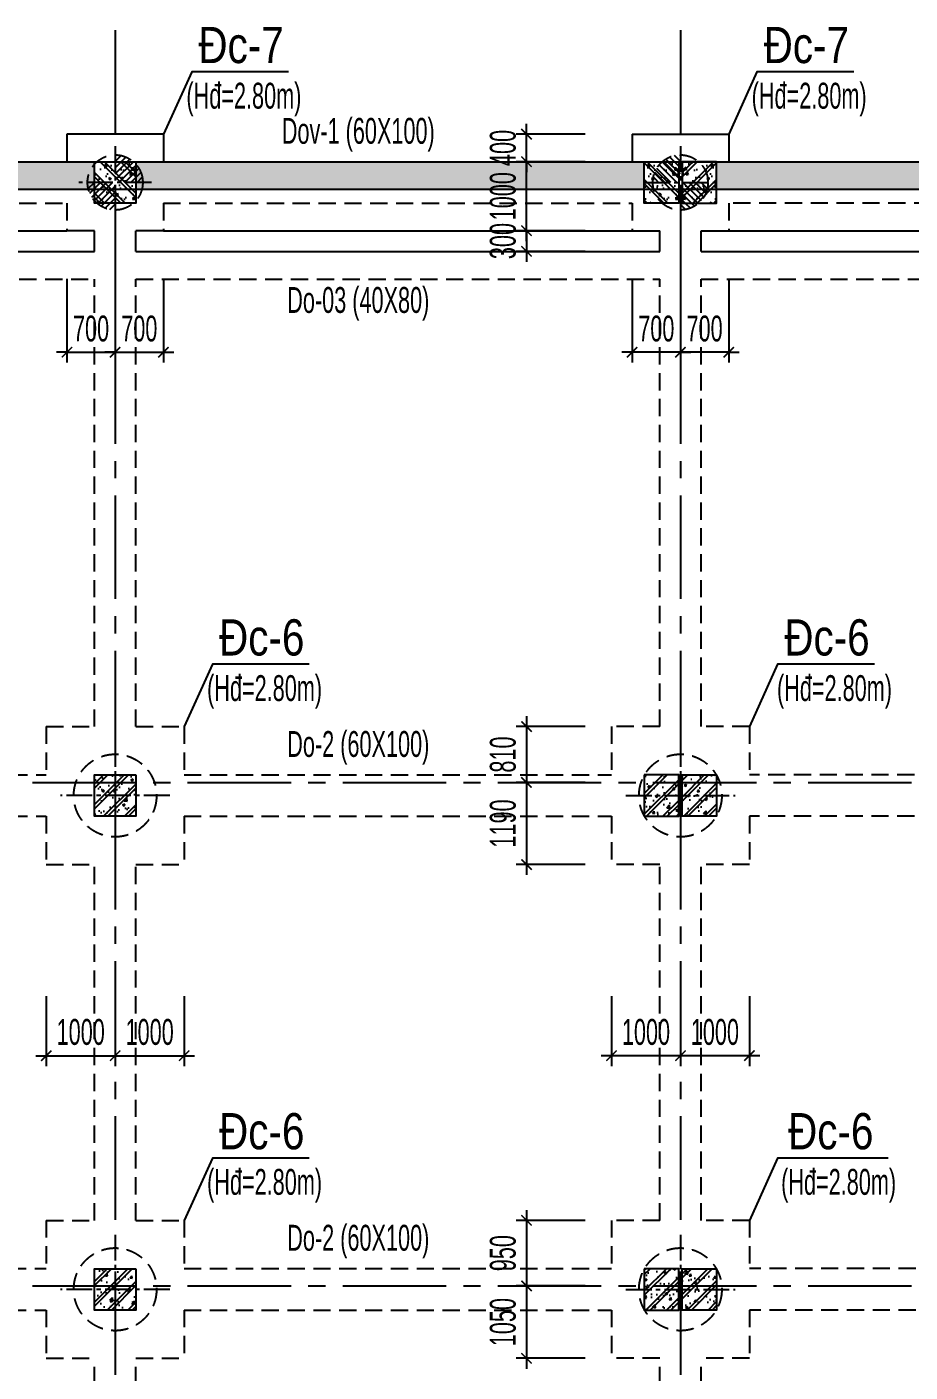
# Model space of a CAD drawing. Extents: x 1719887 to 1865417, y -150890 to 59748.
# Drawn here: x 1780299 to 1793112, y -81398 to -61893 of the extents above; entities that cross this region are included whole.
import ezdxf
from ezdxf.enums import TextEntityAlignment as Align

# ---------------------------------------------------------------- set-up
doc = ezdxf.new("R2010")
doc.units = 0
doc.header["$LTSCALE"] = 1000
doc.header["$MEASUREMENT"] = 0
doc.header["$PDMODE"] = 3
doc.linetypes.add('CENTER2', pattern=[1.125, 0.75, -0.125, 0.125, -0.125])
doc.linetypes.add('HIDDEN', pattern=[0.375, 0.25, -0.125])
doc.layers.get('0').update_dxf_attribs({"linetype": 'CONTINUOUS'})
doc.layers.get('Defpoints').update_dxf_attribs({"linetype": 'CONTINUOUS'})
for name, color, linetype in [('CDC.01.AXIS', 160, 'CENTER2'), ('CDC.02.DIM', 1, 'CONTINUOUS'), ('CDC.03.BORDER', 3, 'CONTINUOUS'), ('CDC.04.HIDDEN', 8, 'HIDDEN'), ('CDC.05.STEEL', 4, 'CONTINUOUS'), ('CDC.06.TEXT', 2, 'CONTINUOUS'), ('CDC.10.HATCH', 9, 'CONTINUOUS'), ('CDC.11.NOTE', 8, 'CONTINUOUS')]:
    doc.layers.add(name, color=color, linetype=linetype)
doc.styles.add('ARIAL', font='arial.ttf', dxfattribs={"width": 0.6})
doc.dimstyles.new('D150', dxfattribs={"dimscale": 150, "dimtxt": 2.5, "dimasz": 1, "dimexe": 1, "dimexo": 0, "dimgap": 1, "dimtad": 1, "dimdec": 0, "dimdsep": 46, "dimtxsty": 'ARIAL', "dimblk": 'ARCHTICK', "dimcen": 1, "dimdle": 1, "dimclrd": 1, "dimclre": 1, "dimclrt": 2, "dimadec": 0, "dimazin": 0, "dimtfac": 0.00072, "dimtdec": 0, "dimtix": 1, "dimtmove": 2, "dimatfit": 3, "dimldrblk": 'ARCHTICK', "dimfxl": 1, "dimtolj": 1, "dimlwd": -1, "dimlwe": -1, "dimarcsym": 0})
pattern_1 = [(50, (-5e-10, 0), (358.63009, -31.376067), [37.5, -412.5]), (355, (-5e-10, 0), (-69.37567, 376.09607), [30, -330]), (100.4514, (29.9, -2.6), (289.25469, 344.71977), [31.870095, -350.571056]), (46.1842, (-5e-10, 100), (533.62052, -82.75951), [56.25, -618.75]), (96.6356, (44.47, 93.1), (467.33135, 487.05894), [47.80514, -525.8565]), (351.1842, (-5e-10, 100), (467.33097, 487.0593), [45, -495]), (21, (50, 75), (298.453526, -201.309445), [37.5, -412.5]), (326, (50, 75), (121.657666, 362.57502), [30, -330]), (71.4514, (74.87, 58.22), (420.111314, 161.26525), [31.870095, -350.571056]), (37.5, (-5e-10, 0), (6.079928, 166.446927), [0, -326, 0, -335, 0, -331.25]), (7.5, (-5e-10, 0), (131.534769, 197.205856), [0, -191, 0, -318.5, 0, -126.25]), (327.5, (-111.5, 0), (266.911218, -11.277436), [0, -125, 0, -390, 0, -517.5]), (317.5, (-161.5, 0), (291.593085, 50.05249), [0, -162.5, 0, -259, 0, -367.5]), (45, (-5e-10, 0), (-150.26019, 150.26019), []), (45, (-5e-10, 61.25), (-150.26019, 150.26019), [])]
pattern_2 = [(50, (9e-10, 0), (358.63009, -31.376067), [37.5, -412.5]), (355, (9e-10, 0), (-69.37567, 376.09607), [30, -330]), (100.4514, (29.9, -2.6), (289.25469, 344.71977), [31.870095, -350.571056]), (46.1842, (9e-10, 100), (533.62052, -82.75951), [56.25, -618.75]), (96.6356, (44.47, 93.1), (467.33135, 487.05894), [47.80514, -525.8565]), (351.1842, (9e-10, 100), (467.33097, 487.0593), [45, -495]), (21, (50, 75), (298.453526, -201.309445), [37.5, -412.5]), (326, (50, 75), (121.657666, 362.57502), [30, -330]), (71.4514, (74.87, 58.22), (420.111314, 161.26525), [31.870095, -350.571056]), (37.5, (9e-10, 0), (6.079928, 166.446927), [0, -326, 0, -335, 0, -331.25]), (7.5, (9e-10, 0), (131.534769, 197.205856), [0, -191, 0, -318.5, 0, -126.25]), (327.5, (-111.5, 0), (266.911218, -11.277436), [0, -125, 0, -390, 0, -517.5]), (317.5, (-161.5, 0), (291.593085, 50.05249), [0, -162.5, 0, -259, 0, -367.5]), (45, (9e-10, 0), (-150.26019, 150.26019), []), (45, (9e-10, 61.25), (-150.26019, 150.26019), [])]
pattern_3 = [(50, (0, 0), (573.80815, -50.20171), [60, -660]), (355, (0, 0), (-111.00107, 601.7537), [48, -528]), (100.4514, (47.8, -4.2), (462.8075, 551.55163), [50.99215, -560.91369]), (46.1842, (0, 160), (853.79284, -132.4152), [90, -990]), (96.6356, (71.15, 149), (747.73016, 779.2943), [76.48823, -841.3704]), (351.1842, (0, 160), (747.72956, 779.2949), [72, -792]), (21, (80, 120), (477.52564, -322.09511), [60, -660]), (326, (80, 120), (194.65227, 580.12004), [48, -528]), (71.4514, (119.8, 93.16), (672.1781, 258.0244), [50.99215, -560.91369]), (37.5, (0, 0), (9.727884, 266.315083), [0, -521.6, 0, -536, 0, -530]), (7.5, (0, 0), (210.45563, 315.52937), [0, -305.6, 0, -509.6, 0, -202]), (327.5, (-178.4, 0), (427.05795, -18.043897), [0, -200, 0, -624, 0, -828]), (317.5, (-258.4, 0), (466.548935, 80.083986), [0, -260, 0, -414.4, 0, -588]), (45, (0, 0), (-240.416306, 240.416306), []), (45, (0, 98), (-240.416306, 240.416306), [])]

# ---------------------------------------------------------------- blocks, each defined once
blk = doc.blocks.new('MONG')
at = {"layer": 'CDC.10.HATCH'}
h = blk.add_hatch(dxfattribs=at)
h.set_pattern_fill('CHAU-01', color=256, scale=80, style=0, pattern_type=2)
h.set_pattern_definition(pattern_3)
h.paths.add_polyline_path([(1740570, -63848), (1738264, -63848), (1734549, -67821), (1735097, -67821), (1738438, -64248), (1740570, -64248)])
h.paths.add_polyline_path([(1748680, -63848), (1741170, -63848), (1741170, -64248), (1748680, -64248)])
h.paths.add_polyline_path([(1756880, -63848), (1749280, -63848), (1749280, -64248), (1756880, -64248)])
h.paths.add_polyline_path([(1765080, -63848), (1757480, -63848), (1757480, -64248), (1765080, -64248)])
h.paths.add_polyline_path([(1773190, -63848), (1765680, -63848), (1765680, -64248), (1773190, -64248)])
h.paths.add_polyline_path([(1781280, -63848), (1773790, -63848), (1773790, -64248), (1781280, -64248)])
h.paths.add_polyline_path([(1789255, -63848), (1781880, -63848), (1781880, -64248), (1789255, -64248)])
h = blk.add_hatch(dxfattribs=at)
h.set_pattern_fill('CHAU-01', color=256, scale=50, angle=270, style=0, pattern_type=2)
h.set_pattern_definition([(320, (32523.4, -371169.63), (-31.376067, -358.63009), [37.5, -412.5]), (265, (32523.4, -371169.63), (376.09607, 69.37567), [30, -330]), (10.4514, (32520.8, -371199.52), (344.71977, -289.25469), [31.870095, -350.571056]), (316.1842, (32623.4, -371169.63), (-82.75951, -533.62052), [56.25, -618.75]), (6.6356, (32616.5, -371214.1), (487.05894, -467.33135), [47.80514, -525.8565]), (261.1842, (32623.4, -371169.63), (487.0593, -467.33097), [45, -495]), (291, (32598.4, -371219.63), (-201.309445, -298.453526), [37.5, -412.5]), (236, (32598.4, -371219.63), (362.57502, -121.657666), [30, -330]), (341.4514, (32581.63, -371244.5), (161.26525, -420.111314), [31.870095, -350.571056]), (307.5, (32523.41, -371169.63), (166.446927, -6.079928), [0, -326, 0, -335, 0, -331.25]), (277.5, (32523.41, -371169.63), (197.205856, -131.534769), [0, -191, 0, -318.5, 0, -126.25]), (237.5, (32523.41, -371058.13), (-11.277436, -266.911218), [0, -125, 0, -390, 0, -517.5]), (227.5, (32523.4, -371008.13), (50.05249, -291.593085), [0, -162.5, 0, -259, 0, -367.5]), (315, (32523.4, -371169.63), (150.26019, 150.26019), []), (315, (32584.66, -371169.63), (150.26019, 150.26019), [])])
h.paths.add_polyline_path([(1781880, -64448), (1781280, -64448), (1781280, -63848), (1781880, -63848)])
h = blk.add_hatch(dxfattribs=at)
h.set_pattern_fill('CHAU-01', color=256, scale=50, angle=270, style=0, pattern_type=2)
h.set_pattern_definition([(320, (40398.4, -371169.63), (-31.376067, -358.63009), [37.5, -412.5]), (265, (40398.4, -371169.63), (376.09607, 69.37567), [30, -330]), (10.4514, (40395.8, -371199.52), (344.71977, -289.25469), [31.870095, -350.571056]), (316.1842, (40498.4, -371169.63), (-82.75951, -533.62052), [56.25, -618.75]), (6.6356, (40491.5, -371214.1), (487.05894, -467.33135), [47.80514, -525.8565]), (261.1842, (40498.4, -371169.63), (487.0593, -467.33097), [45, -495]), (291, (40473.4, -371219.63), (-201.309445, -298.453526), [37.5, -412.5]), (236, (40473.4, -371219.63), (362.57502, -121.657666), [30, -330]), (341.4514, (40456.63, -371244.5), (161.26525, -420.111314), [31.870095, -350.571056]), (307.5, (40398.41, -371169.63), (166.446927, -6.079928), [0, -326, 0, -335, 0, -331.25]), (277.5, (40398.41, -371169.63), (197.205856, -131.534769), [0, -191, 0, -318.5, 0, -126.25]), (237.5, (40398.41, -371058.13), (-11.277436, -266.911218), [0, -125, 0, -390, 0, -517.5]), (227.5, (40398.4, -371008.13), (50.05249, -291.593085), [0, -162.5, 0, -259, 0, -367.5]), (315, (40398.4, -371169.63), (150.26019, 150.26019), []), (315, (40459.66, -371169.63), (150.26019, 150.26019), [])])
h.paths.add_polyline_path([(1789255, -63848), (1789255, -64448), (1789755, -64448), (1789755, -63848)])
h = blk.add_hatch(dxfattribs=at)
h.set_pattern_fill('CHAU-01', color=256, scale=50, angle=270, style=0, pattern_type=2)
h.set_pattern_definition([(220, (3539161.06, -371169.63), (31.376067, -358.63009), [37.5, -412.5]), (275, (3539161.06, -371169.63), (-376.09607, 69.37567), [30, -330]), (169.5486, (3539163.67, -371199.52), (-344.71977, -289.25469), [31.870095, -350.571056]), (223.8158, (3539061.06, -371169.63), (82.75951, -533.62052), [56.25, -618.75]), (173.3644, (3539067.96, -371214.1), (-487.05894, -467.33135), [47.80514, -525.8565]), (278.8158, (3539061.06, -371169.63), (-487.0593, -467.33097), [45, -495]), (249, (3539086.06, -371219.63), (201.309445, -298.453526), [37.5, -412.5]), (304, (3539086.06, -371219.63), (-362.57502, -121.657666), [30, -330]), (198.5486, (3539102.83, -371244.5), (-161.26525, -420.111314), [31.870095, -350.571056]), (232.5, (3539161.06, -371169.63), (-166.446927, -6.079928), [0, -326, 0, -335, 0, -331.25]), (262.5, (3539161.06, -371169.63), (-197.205856, -131.534769), [0, -191, 0, -318.5, 0, -126.25]), (302.5, (3539161.06, -371058.13), (11.277436, -266.911218), [0, -125, 0, -390, 0, -517.5]), (312.5, (3539161.06, -371008.13), (-50.05249, -291.593085), [0, -162.5, 0, -259, 0, -367.5]), (225, (3539161.06, -371169.63), (-150.26019, 150.26019), []), (225, (3539099.8, -371169.63), (-150.26019, 150.26019), [])])
h.paths.add_polyline_path([(1790305, -63848), (1790305, -64448), (1789805, -64448), (1789805, -63848)])
h = blk.add_hatch(dxfattribs=at)
h.set_pattern_fill('CHAU-01', color=256, scale=80, style=0, pattern_type=2)
h.set_pattern_definition(pattern_3)
h.paths.add_polyline_path([(1797570, -63848), (1790305, -63848), (1790305, -64248), (1797570, -64248)])
h.paths.add_polyline_path([(1805680, -63848), (1798170, -63848), (1798170, -64248), (1805680, -64248)])
h.paths.add_polyline_path([(1813880, -63848), (1806280, -63848), (1806280, -64248), (1813880, -64248)])
h.paths.add_polyline_path([(1822080, -63848), (1814480, -63848), (1814480, -64248), (1822080, -64248)])
h.paths.add_polyline_path([(1830190, -63848), (1822680, -63848), (1822680, -64248), (1830190, -64248)])
h.paths.add_polyline_path([(1834040, -63848), (1830790, -63848), (1830790, -64248), (1834040, -64248)])
h.paths.add_polyline_path([(1834640, -63848), (1834640, -63848), (1834640, -64433), (1837932, -67954), (1838480, -67954)])
h = blk.add_hatch(dxfattribs=at)
h.set_pattern_fill('CHAU-01', color=256, scale=50, style=0, pattern_type=2)
h.set_pattern_definition(pattern_1)
h.paths.add_polyline_path([(1781880, -73338), (1781280, -73338), (1781280, -72738), (1781880, -72738)])
h = blk.add_hatch(dxfattribs=at)
h.set_pattern_fill('CHAU-01', color=256, scale=50, style=0, pattern_type=2)
h.set_pattern_definition(pattern_2)
h.paths.add_polyline_path([(1789255, -72738), (1789255, -73338), (1789755, -73338), (1789755, -72738)])
h = blk.add_hatch(dxfattribs=at)
h.set_pattern_fill('CHAU-01', color=256, scale=50, style=0, pattern_type=2)
h.set_pattern_definition(pattern_2)
h.paths.add_polyline_path([(1790305, -72738), (1790305, -73338), (1789805, -73338), (1789805, -72738)])
h = blk.add_hatch(dxfattribs=at)
h.set_pattern_fill('CHAU-01', color=256, scale=50, style=0, pattern_type=2)
h.set_pattern_definition(pattern_1)
h.paths.add_polyline_path([(1781880, -80498), (1781280, -80498), (1781280, -79898), (1781880, -79898)])
h = blk.add_hatch(dxfattribs=at)
h.set_pattern_fill('CHAU-01', color=256, scale=50, style=0, pattern_type=2)
h.set_pattern_definition(pattern_2)
h.paths.add_polyline_path([(1789255, -79898), (1789255, -80498), (1789755, -80498), (1789755, -79898)])
h = blk.add_hatch(dxfattribs=at)
h.set_pattern_fill('CHAU-01', color=256, scale=50, style=0, pattern_type=2)
h.set_pattern_definition(pattern_2)
h.paths.add_polyline_path([(1790305, -79898), (1790305, -80498), (1789805, -80498), (1789805, -79898)])
at = {"layer": 'CDC.01.AXIS', "ltscale": 2}
for p, q in [((1781580, -61938), (1781580, -120474)), ((1789780, -61938), (1789780, -120474)), ((1733131, -63847), (1840145, -63847)), ((1733131, -72848), (1840145, -72848)), ((1733131, -80148), (1840145, -80148))]:
    blk.add_line(p, q, dxfattribs=at)
at = {"layer": 'CDC.05.STEEL'}
for p, q in [((1738264, -63848), (1834640, -63848)), ((1738438, -64248), (1834467, -64248))]:
    blk.add_line(p, q, dxfattribs=at)
at = {"layer": 'CDC.05.STEEL', "ltscale": 2000}
for points in [[(1781880, -63848), (1781880, -64448), (1781280, -64448), (1781280, -63848)], [(1789755, -63848), (1789755, -64448), (1789255, -64448), (1789255, -63848)], [(1789805, -63848), (1789805, -64448), (1790305, -64448), (1790305, -63848)], [(1781880, -72738), (1781880, -73338), (1781280, -73338), (1781280, -72738)], [(1789255, -72738), (1789255, -73338), (1789755, -73338), (1789755, -72738)], [(1790305, -72738), (1790305, -73338), (1789805, -73338), (1789805, -72738)], [(1781880, -79898), (1781880, -80498), (1781280, -80498), (1781280, -79898)], [(1789255, -79898), (1789255, -80498), (1789755, -80498), (1789755, -79898)], [(1790305, -79898), (1790305, -80498), (1789805, -80498), (1789805, -79898)]]:
    blk.add_lwpolyline(points, close=True, dxfattribs=at)
blk = doc.blocks.new('_ARCHTICK')
at = {"color": 0, "linetype": 'ByBlock', "const_width": 0.15}
blk.add_lwpolyline([(-0.5, -0.5), (0.5, 0.5)], dxfattribs=at)
blk = doc.blocks.new('*D150')
at = {"layer": 'CDC.02.DIM', "color": 1, "transparency": 16777216}
for p, q in [((1787547, -71888), (1787547, -72998)), ((1788399, -72038), (1787397, -72038)), ((1788399, -72848), (1787397, -72848))]:
    blk.add_line(p, q, dxfattribs=at)
at = {"layer": 'Defpoints', "color": 0, "transparency": 16777216}
for p in [(1788399, -72038), (1787547, -72848), (1788399, -72848)]:
    blk.add_point(p, dxfattribs=at)
at = {"layer": 'CDC.02.DIM', "color": 1, "transparency": 16777216, "xscale": 150, "yscale": 150, "zscale": 150}
for p, rotation in [((1787547, -72038), 90), ((1787547, -72848), 270)]:
    blk.add_blockref('_ARCHTICK', p, dxfattribs=dict(at, rotation=rotation))
at = {"layer": 'CDC.02.DIM', "color": 2, "transparency": 16777216, "insert": (1787205, -72443), "char_height": 375, "attachment_point": 5, "rotation": 90, "style": 'ARIAL'}
blk.add_mtext('\\A1;810', dxfattribs=at)
blk = doc.blocks.new('*D151')
at = {"layer": 'CDC.02.DIM', "color": 1, "transparency": 16777216}
for p, q in [((1787547, -72698), (1787547, -74188)), ((1788399, -72848), (1787397, -72848)), ((1788399, -74038), (1787397, -74038))]:
    blk.add_line(p, q, dxfattribs=at)
at = {"layer": 'Defpoints', "color": 0, "transparency": 16777216}
for p in [(1788399, -72848), (1787547, -74038), (1788399, -74038)]:
    blk.add_point(p, dxfattribs=at)
at = {"layer": 'CDC.02.DIM', "color": 1, "transparency": 16777216, "xscale": 150, "yscale": 150, "zscale": 150}
for p, rotation in [((1787547, -72848), 90), ((1787547, -74038), 270)]:
    blk.add_blockref('_ARCHTICK', p, dxfattribs=dict(at, rotation=rotation))
at = {"layer": 'CDC.02.DIM', "color": 2, "transparency": 16777216, "insert": (1787205, -73443), "char_height": 375, "attachment_point": 5, "rotation": 90, "style": 'ARIAL'}
blk.add_mtext('\\A1;1190', dxfattribs=at)
blk = doc.blocks.new('*D152')
at = {"layer": 'CDC.02.DIM', "color": 1, "transparency": 16777216}
for p, q in [((1787547, -79048), (1787547, -80298)), ((1788399, -79198), (1787397, -79198)), ((1788399, -80148), (1787397, -80148))]:
    blk.add_line(p, q, dxfattribs=at)
at = {"layer": 'Defpoints', "color": 0, "transparency": 16777216}
for p in [(1788399, -79198), (1787547, -80148), (1788399, -80148)]:
    blk.add_point(p, dxfattribs=at)
at = {"layer": 'CDC.02.DIM', "color": 1, "transparency": 16777216, "xscale": 150, "yscale": 150, "zscale": 150}
for p, rotation in [((1787547, -79198), 90), ((1787547, -80148), 270)]:
    blk.add_blockref('_ARCHTICK', p, dxfattribs=dict(at, rotation=rotation))
at = {"layer": 'CDC.02.DIM', "color": 2, "transparency": 16777216, "insert": (1787205, -79673), "char_height": 375, "attachment_point": 5, "rotation": 90, "style": 'ARIAL'}
blk.add_mtext('\\A1;950', dxfattribs=at)
blk = doc.blocks.new('*D153')
at = {"layer": 'CDC.02.DIM', "color": 1, "transparency": 16777216}
for p, q in [((1788399, -80148), (1787397, -80148)), ((1787547, -79998), (1787547, -81348)), ((1788399, -81198), (1787397, -81198))]:
    blk.add_line(p, q, dxfattribs=at)
at = {"layer": 'Defpoints', "color": 0, "transparency": 16777216}
for p in [(1788399, -80148), (1787547, -81198), (1788399, -81198)]:
    blk.add_point(p, dxfattribs=at)
at = {"layer": 'CDC.02.DIM', "color": 1, "transparency": 16777216, "xscale": 150, "yscale": 150, "zscale": 150}
for p, rotation in [((1787547, -80148), 90), ((1787547, -81198), 270)]:
    blk.add_blockref('_ARCHTICK', p, dxfattribs=dict(at, rotation=rotation))
at = {"layer": 'CDC.02.DIM', "color": 2, "transparency": 16777216, "insert": (1787205, -80673), "char_height": 375, "attachment_point": 5, "rotation": 90, "style": 'ARIAL'}
blk.add_mtext('\\A1;1050', dxfattribs=at)
blk = doc.blocks.new('*D164')
at = {"layer": 'CDC.02.DIM', "color": 1, "transparency": 16777216}
for p, q in [((1787547, -64998), (1787547, -63698)), ((1788399, -63848), (1787397, -63848)), ((1788399, -64848), (1787397, -64848))]:
    blk.add_line(p, q, dxfattribs=at)
at = {"layer": 'Defpoints', "color": 0, "transparency": 16777216}
for p in [(1787547, -63848), (1788399, -63848), (1788399, -64848)]:
    blk.add_point(p, dxfattribs=at)
at = {"layer": 'CDC.02.DIM', "color": 1, "transparency": 16777216, "xscale": 150, "yscale": 150, "zscale": 150}
for p, rotation in [((1787547, -63848), 90), ((1787547, -64848), 270)]:
    blk.add_blockref('_ARCHTICK', p, dxfattribs=dict(at, rotation=rotation))
at = {"layer": 'CDC.02.DIM', "color": 2, "transparency": 16777216, "insert": (1787205, -64348), "char_height": 375, "attachment_point": 5, "rotation": 90, "style": 'ARIAL'}
blk.add_mtext('\\A1;1000', dxfattribs=at)
blk = doc.blocks.new('*D165')
at = {"layer": 'CDC.02.DIM', "color": 1, "transparency": 16777216}
for p, q in [((1787547, -63448), (1787547, -63298)), ((1788399, -63448), (1787397, -63448)), ((1787547, -63848), (1787547, -63448)), ((1788399, -63848), (1787397, -63848)), ((1787547, -63848), (1787547, -63998))]:
    blk.add_line(p, q, dxfattribs=at)
at = {"layer": 'Defpoints', "color": 0, "transparency": 16777216}
for p in [(1787547, -63448), (1788399, -63448), (1788399, -63848)]:
    blk.add_point(p, dxfattribs=at)
at = {"layer": 'CDC.02.DIM', "color": 1, "transparency": 16777216, "xscale": 150, "yscale": 150, "zscale": 150}
for p, rotation in [((1787547, -63448), 270), ((1787547, -63848), 90)]:
    blk.add_blockref('_ARCHTICK', p, dxfattribs=dict(at, rotation=rotation))
at = {"layer": 'CDC.02.DIM', "color": 2, "transparency": 16777216, "insert": (1787205, -63648), "char_height": 375, "attachment_point": 5, "rotation": 90, "style": 'ARIAL'}
blk.add_mtext('\\A1;400', dxfattribs=at)
blk = doc.blocks.new('*D184')
at = {"layer": 'CDC.02.DIM', "color": 1, "transparency": 16777216}
for p, q in [((1780580, -75947), (1780580, -76960)), ((1781580, -75947), (1781580, -76960)), ((1780430, -76810), (1781730, -76810))]:
    blk.add_line(p, q, dxfattribs=at)
at = {"layer": 'Defpoints', "color": 0, "transparency": 16777216}
for p in [(1780580, -75947), (1781580, -75947), (1781580, -76810)]:
    blk.add_point(p, dxfattribs=at)
at = {"layer": 'CDC.02.DIM', "color": 1, "transparency": 16777216, "xscale": 150, "yscale": 150, "zscale": 150, "rotation": 180}
blk.add_blockref('_ARCHTICK', (1780580, -76810), dxfattribs=at)
at = {"layer": 'CDC.02.DIM', "color": 1, "transparency": 16777216, "xscale": 150, "yscale": 150, "zscale": 150}
blk.add_blockref('_ARCHTICK', (1781580, -76810), dxfattribs=at)
at = {"layer": 'CDC.02.DIM', "color": 2, "transparency": 16777216, "insert": (1781080, -76468), "char_height": 375, "attachment_point": 5, "style": 'ARIAL'}
blk.add_mtext('\\A1;1000', dxfattribs=at)
blk = doc.blocks.new('*D185')
at = {"layer": 'CDC.02.DIM', "color": 1, "transparency": 16777216}
for p, q in [((1781580, -75947), (1781580, -76960)), ((1782580, -75947), (1782580, -76960)), ((1781430, -76810), (1782730, -76810))]:
    blk.add_line(p, q, dxfattribs=at)
at = {"layer": 'Defpoints', "color": 0, "transparency": 16777216}
for p in [(1781580, -75947), (1782580, -75947), (1782580, -76810)]:
    blk.add_point(p, dxfattribs=at)
at = {"layer": 'CDC.02.DIM', "color": 1, "transparency": 16777216, "xscale": 150, "yscale": 150, "zscale": 150, "rotation": 180}
blk.add_blockref('_ARCHTICK', (1781580, -76810), dxfattribs=at)
at = {"layer": 'CDC.02.DIM', "color": 1, "transparency": 16777216, "xscale": 150, "yscale": 150, "zscale": 150}
blk.add_blockref('_ARCHTICK', (1782580, -76810), dxfattribs=at)
at = {"layer": 'CDC.02.DIM', "color": 2, "transparency": 16777216, "insert": (1782080, -76468), "char_height": 375, "attachment_point": 5, "style": 'ARIAL'}
blk.add_mtext('\\A1;1000', dxfattribs=at)
blk = doc.blocks.new('*D249')
at = {"layer": 'CDC.02.DIM', "color": 1, "transparency": 16777216}
for p, q in [((1789780, -75947), (1789780, -76960)), ((1790780, -75947), (1790780, -76960)), ((1790930, -76810), (1789630, -76810))]:
    blk.add_line(p, q, dxfattribs=at)
at = {"layer": 'Defpoints', "color": 0, "transparency": 16777216}
for p in [(1789780, -75947), (1790780, -75947), (1789780, -76810)]:
    blk.add_point(p, dxfattribs=at)
at = {"layer": 'CDC.02.DIM', "color": 1, "transparency": 16777216, "xscale": 150, "yscale": 150, "zscale": 150, "rotation": 180}
blk.add_blockref('_ARCHTICK', (1789780, -76810), dxfattribs=at)
at = {"layer": 'CDC.02.DIM', "color": 1, "transparency": 16777216, "xscale": 150, "yscale": 150, "zscale": 150}
blk.add_blockref('_ARCHTICK', (1790780, -76810), dxfattribs=at)
at = {"layer": 'CDC.02.DIM', "color": 2, "transparency": 16777216, "insert": (1790280, -76468), "char_height": 375, "attachment_point": 5, "style": 'ARIAL'}
blk.add_mtext('\\A1;1000', dxfattribs=at)
blk = doc.blocks.new('*D250')
at = {"layer": 'CDC.02.DIM', "color": 1, "transparency": 16777216}
for p, q in [((1788780, -75947), (1788780, -76960)), ((1789780, -75947), (1789780, -76960)), ((1789930, -76810), (1788630, -76810))]:
    blk.add_line(p, q, dxfattribs=at)
at = {"layer": 'Defpoints', "color": 0, "transparency": 16777216}
for p in [(1788780, -75947), (1789780, -75947), (1788780, -76810)]:
    blk.add_point(p, dxfattribs=at)
at = {"layer": 'CDC.02.DIM', "color": 1, "transparency": 16777216, "xscale": 150, "yscale": 150, "zscale": 150, "rotation": 180}
blk.add_blockref('_ARCHTICK', (1788780, -76810), dxfattribs=at)
at = {"layer": 'CDC.02.DIM', "color": 1, "transparency": 16777216, "xscale": 150, "yscale": 150, "zscale": 150}
blk.add_blockref('_ARCHTICK', (1789780, -76810), dxfattribs=at)
at = {"layer": 'CDC.02.DIM', "color": 2, "transparency": 16777216, "insert": (1789280, -76468), "char_height": 375, "attachment_point": 5, "style": 'ARIAL'}
blk.add_mtext('\\A1;1000', dxfattribs=at)
blk = doc.blocks.new('*D273')
at = {"layer": 'CDC.02.DIM', "color": 1, "transparency": 16777216}
for p, q in [((1780880, -65548), (1780880, -66760)), ((1781580, -65548), (1781580, -66760)), ((1780880, -66610), (1780730, -66610)), ((1780880, -66610), (1781580, -66610)), ((1781580, -66610), (1781730, -66610))]:
    blk.add_line(p, q, dxfattribs=at)
at = {"layer": 'Defpoints', "color": 0, "transparency": 16777216}
for p in [(1780880, -65548), (1781580, -65548), (1781580, -66610)]:
    blk.add_point(p, dxfattribs=at)
at = {"layer": 'CDC.02.DIM', "color": 1, "transparency": 16777216, "xscale": 150, "yscale": 150, "zscale": 150}
blk.add_blockref('_ARCHTICK', (1780880, -66610), dxfattribs=at)
at = {"layer": 'CDC.02.DIM', "color": 1, "transparency": 16777216, "xscale": 150, "yscale": 150, "zscale": 150, "rotation": 180}
blk.add_blockref('_ARCHTICK', (1781580, -66610), dxfattribs=at)
at = {"layer": 'CDC.02.DIM', "color": 2, "transparency": 16777216, "insert": (1781230, -66269), "char_height": 375, "attachment_point": 5, "style": 'ARIAL'}
blk.add_mtext('\\A1;700', dxfattribs=at)
blk = doc.blocks.new('*D274')
at = {"layer": 'CDC.02.DIM', "color": 1, "transparency": 16777216}
for p, q in [((1781580, -65548), (1781580, -66760)), ((1782280, -65548), (1782280, -66760)), ((1781580, -66610), (1781430, -66610)), ((1781580, -66610), (1782280, -66610)), ((1782280, -66610), (1782430, -66610))]:
    blk.add_line(p, q, dxfattribs=at)
at = {"layer": 'Defpoints', "color": 0, "transparency": 16777216}
for p in [(1781580, -65548), (1782280, -65548), (1782280, -66610)]:
    blk.add_point(p, dxfattribs=at)
at = {"layer": 'CDC.02.DIM', "color": 1, "transparency": 16777216, "xscale": 150, "yscale": 150, "zscale": 150}
blk.add_blockref('_ARCHTICK', (1781580, -66610), dxfattribs=at)
at = {"layer": 'CDC.02.DIM', "color": 1, "transparency": 16777216, "xscale": 150, "yscale": 150, "zscale": 150, "rotation": 180}
blk.add_blockref('_ARCHTICK', (1782280, -66610), dxfattribs=at)
at = {"layer": 'CDC.02.DIM', "color": 2, "transparency": 16777216, "insert": (1781930, -66269), "char_height": 375, "attachment_point": 5, "style": 'ARIAL'}
blk.add_mtext('\\A1;700', dxfattribs=at)
blk = doc.blocks.new('*D285')
at = {"layer": 'CDC.02.DIM', "color": 1, "transparency": 16777216}
for p, q in [((1789780, -65548), (1789780, -66760)), ((1790480, -65548), (1790480, -66760)), ((1789780, -66610), (1789630, -66610)), ((1790480, -66610), (1789780, -66610)), ((1790480, -66610), (1790630, -66610))]:
    blk.add_line(p, q, dxfattribs=at)
at = {"layer": 'Defpoints', "color": 0, "transparency": 16777216}
for p in [(1789780, -65548), (1790480, -65548), (1789780, -66610)]:
    blk.add_point(p, dxfattribs=at)
at = {"layer": 'CDC.02.DIM', "color": 1, "transparency": 16777216, "xscale": 150, "yscale": 150, "zscale": 150}
blk.add_blockref('_ARCHTICK', (1789780, -66610), dxfattribs=at)
at = {"layer": 'CDC.02.DIM', "color": 1, "transparency": 16777216, "xscale": 150, "yscale": 150, "zscale": 150, "rotation": 180}
blk.add_blockref('_ARCHTICK', (1790480, -66610), dxfattribs=at)
at = {"layer": 'CDC.02.DIM', "color": 2, "transparency": 16777216, "insert": (1790130, -66269), "char_height": 375, "attachment_point": 5, "style": 'ARIAL'}
blk.add_mtext('\\A1;700', dxfattribs=at)
blk = doc.blocks.new('*D286')
at = {"layer": 'CDC.02.DIM', "color": 1, "transparency": 16777216}
for p, q in [((1789080, -65548), (1789080, -66760)), ((1789780, -65548), (1789780, -66760)), ((1789080, -66610), (1788930, -66610)), ((1789780, -66610), (1789080, -66610)), ((1789780, -66610), (1789930, -66610))]:
    blk.add_line(p, q, dxfattribs=at)
at = {"layer": 'Defpoints', "color": 0, "transparency": 16777216}
for p in [(1789080, -65548), (1789780, -65548), (1789080, -66610)]:
    blk.add_point(p, dxfattribs=at)
at = {"layer": 'CDC.02.DIM', "color": 1, "transparency": 16777216, "xscale": 150, "yscale": 150, "zscale": 150}
blk.add_blockref('_ARCHTICK', (1789080, -66610), dxfattribs=at)
at = {"layer": 'CDC.02.DIM', "color": 1, "transparency": 16777216, "xscale": 150, "yscale": 150, "zscale": 150, "rotation": 180}
blk.add_blockref('_ARCHTICK', (1789780, -66610), dxfattribs=at)
at = {"layer": 'CDC.02.DIM', "color": 2, "transparency": 16777216, "insert": (1789430, -66269), "char_height": 375, "attachment_point": 5, "style": 'ARIAL'}
blk.add_mtext('\\A1;700', dxfattribs=at)
blk = doc.blocks.new('*D1034')
at = {"layer": 'CDC.02.DIM', "color": 1, "transparency": 16777216}
for p, q in [((1787547, -64848), (1787547, -64698)), ((1788399, -64848), (1787397, -64848)), ((1787547, -64848), (1787547, -65148)), ((1788399, -65148), (1787397, -65148)), ((1787547, -65148), (1787547, -65298))]:
    blk.add_line(p, q, dxfattribs=at)
at = {"layer": 'Defpoints', "color": 0, "transparency": 16777216}
for p in [(1788399, -64848), (1787547, -65148), (1788399, -65148)]:
    blk.add_point(p, dxfattribs=at)
at = {"layer": 'CDC.02.DIM', "color": 1, "transparency": 16777216, "xscale": 150, "yscale": 150, "zscale": 150}
for p, rotation in [((1787547, -64848), 270), ((1787547, -65148), 90)]:
    blk.add_blockref('_ARCHTICK', p, dxfattribs=dict(at, rotation=rotation))
at = {"layer": 'CDC.02.DIM', "color": 2, "transparency": 16777216, "insert": (1787205, -64998), "char_height": 375, "attachment_point": 5, "rotation": 90, "style": 'ARIAL'}
blk.add_mtext('\\A1;300', dxfattribs=at)

msp = doc.modelspace()

# ---------------------------------------------------------------- hatches: boundary and pattern name
at = {"layer": 'CDC.10.HATCH'}
h = msp.add_hatch(dxfattribs=at)
h.set_pattern_fill('ANSI31', color=256, scale=500, style=0)
h.set_pattern_definition([(45, (4916.06, 17235.994), (-44.1941738, 44.1941738), [])])
h.paths.add_polyline_path([(1781579.7, -63748.4), (1781579.7, -64148.4), (1781979.7, -64148.4, 0.4142136)])
h.paths.add_polyline_path([(1781579.7, -64148.4), (1781179.7, -64148.4, 0.4142136), (1781579.7, -64548.4)])
h = msp.add_hatch(dxfattribs=at)
h.set_pattern_fill('ANSI31', color=256, scale=500, style=0)
h.set_pattern_definition([(135, (3566443.41, 17235.994), (44.1941738, 44.1941738), [])])
edge = h.paths.add_edge_path()
edge.add_line((1789779.7, -63748.4), (1789779.7, -64148.4))
edge.add_line((1789779.7, -64148.4), (1789379.7, -64148.4))
edge.add_ellipse((1789779.7, -64148.4), major_axis=(282.8, 282.8), ratio=1, start_angle=45, end_angle=135, ccw=False)
edge = h.paths.add_edge_path()
edge.add_line((1789779.7, -64148.4), (1790179.7, -64148.4))
edge.add_ellipse((1789779.7, -64148.4), major_axis=(282.8, 282.8), ratio=1, start_angle=225, end_angle=315, ccw=False)
edge.add_line((1789779.7, -64548.4), (1789779.7, -64148.4))

# ---------------------------------------------------------------- linework, layer by layer
at = {"layer": 'CDC.01.AXIS', "ltscale": 0.5}
for p, q in [((1781579.7, -63620.4), (1781579.7, -64676.4)), ((1789779.7, -63620.4), (1789779.7, -64676.4)), ((1782107.7, -64148.4), (1781051.7, -64148.4)), ((1789251.7, -64148.4), (1790307.7, -64148.4)), ((1781579.7, -72246), (1781579.7, -73830)), ((1789779.7, -72246), (1789779.7, -73830)), ((1782371.7, -73038), (1780787.7, -73038)), ((1788987.7, -73038), (1790571.7, -73038)), ((1781579.7, -79405.7), (1781579.7, -80989.7)), ((1789779.7, -79405.7), (1789779.7, -80989.7)), ((1782371.7, -80197.7), (1780787.7, -80197.7)), ((1788987.7, -80197.7), (1790571.7, -80197.7))]:
    msp.add_line(p, q, dxfattribs=at)
at = {"layer": 'CDC.03.BORDER'}
for p, q in [((1782279.7, -63448.4), (1780879.7, -63448.4)), ((1780879.7, -63448.4), (1780879.7, -63848.1)), ((1782279.7, -63448.4), (1782279.7, -63848)), ((1789079.7, -63448.4), (1789079.7, -63848)), ((1789079.7, -63448.4), (1790479.7, -63448.4)), ((1790479.7, -63448.4), (1790479.7, -63848.1)), ((1776439.3, -64848.3), (1780879.7, -64848.3)), ((1781279.7, -64848.4), (1780879.7, -64848.4)), ((1781279.7, -65148.3), (1781279.7, -64848.4)), ((1782279.7, -64848.4), (1781879.7, -64848.4)), ((1781879.7, -65148.3), (1781879.7, -64848.4)), ((1782279.7, -64848.3), (1789079.7, -64848.3)), ((1789079.7, -64848.4), (1789479.7, -64848.4)), ((1789479.7, -65148.3), (1789479.7, -64848.4)), ((1790079.7, -64848.4), (1790479.7, -64848.4)), ((1790079.7, -65148.3), (1790079.7, -64848.4)), ((1790479.7, -64848.3), (1797169.7, -64848.3)), ((1776439.3, -65148.3), (1781279.7, -65148.3)), ((1781879.7, -65148.3), (1789479.7, -65148.3)), ((1790079.7, -65148.3), (1797569.7, -65148.3))]:
    msp.add_line(p, q, dxfattribs=at)
at = {"layer": 'CDC.04.HIDDEN'}
for p, q in [((1776439.3, -64448.1), (1780879.7, -64448.1)), ((1780879.7, -64448.1), (1780879.7, -64848.4)), ((1782279.7, -64448), (1782279.7, -64848.4)), ((1782279.7, -64448), (1789079.7, -64448)), ((1789079.7, -64448), (1789079.7, -64848.4)), ((1790479.7, -64448.1), (1790479.7, -64848.4)), ((1797169.7, -64448.1), (1790479.7, -64448.1)), ((1776439.3, -65548.3), (1781279.7, -65548.3)), ((1781279.7, -72038), (1781279.7, -65548.3)), ((1781879.7, -72038), (1781879.7, -65548.3)), ((1781879.7, -65548.3), (1789479.7, -65548.3)), ((1789479.7, -72038), (1789479.7, -65548.3)), ((1790079.7, -72038), (1790079.7, -65548.3)), ((1790079.7, -65548.3), (1797569.7, -65548.3)), ((1780579.7, -72038), (1781279.7, -72038)), ((1780579.7, -72038), (1780579.7, -72738)), ((1781879.7, -72038), (1782579.7, -72038)), ((1782579.7, -72038), (1782579.7, -72738)), ((1788779.7, -72038), (1788779.7, -72738)), ((1789479.7, -72038), (1788779.7, -72038)), ((1790779.7, -72038), (1790079.7, -72038)), ((1790779.7, -72038), (1790779.7, -72738)), ((1775933.8, -72738), (1780579.7, -72738)), ((1782579.7, -72738), (1788779.7, -72738)), ((1795425.6, -72738), (1790779.7, -72738)), ((1775933.8, -73338), (1780579.7, -73338)), ((1780579.7, -73338), (1780579.7, -74038)), ((1782579.7, -73338), (1788779.7, -73338)), ((1782579.7, -73338), (1782579.7, -74038)), ((1788779.7, -73338), (1788779.7, -74038)), ((1795425.6, -73338), (1790779.7, -73338)), ((1790779.7, -73338), (1790779.7, -74038)), ((1780579.7, -74038), (1781279.7, -74038)), ((1781279.7, -79197.7), (1781279.7, -74038)), ((1781879.7, -79197.7), (1781879.7, -74038)), ((1781879.7, -74038), (1782579.7, -74038)), ((1789479.7, -74038), (1788779.7, -74038)), ((1789479.7, -79197.7), (1789479.7, -74038)), ((1790079.7, -79197.7), (1790079.7, -74038)), ((1790779.7, -74038), (1790079.7, -74038)), ((1780579.7, -79197.7), (1781279.7, -79197.7)), ((1780579.7, -79197.7), (1780579.7, -79897.7)), ((1781879.7, -79197.7), (1782579.7, -79197.7)), ((1782579.7, -79197.7), (1782579.7, -79897.7)), ((1788779.7, -79197.7), (1788779.7, -79897.7)), ((1789479.7, -79197.7), (1788779.7, -79197.7)), ((1790779.7, -79197.7), (1790079.7, -79197.7)), ((1790779.7, -79197.7), (1790779.7, -79897.7)), ((1775539.7, -79897.7), (1780579.7, -79897.7)), ((1782579.7, -79897.7), (1788779.7, -79897.7)), ((1795819.8, -79897.7), (1790779.7, -79897.7)), ((1775539.7, -80497.7), (1780579.7, -80497.7)), ((1780579.7, -80497.7), (1780579.7, -81197.7)), ((1782579.7, -80497.7), (1788779.7, -80497.7)), ((1782579.7, -80497.7), (1782579.7, -81197.7)), ((1788779.7, -80497.7), (1788779.7, -81197.7)), ((1795819.8, -80497.7), (1790779.7, -80497.7)), ((1790779.7, -80497.7), (1790779.7, -81197.7)), ((1780579.7, -81197.7), (1781279.7, -81197.7)), ((1781279.7, -86447.7), (1781279.7, -81197.7)), ((1781879.7, -86447.7), (1781879.7, -81197.7)), ((1781879.7, -81197.7), (1782579.7, -81197.7)), ((1789479.7, -81197.7), (1788779.7, -81197.7)), ((1789479.7, -86447.7), (1789479.7, -81197.7)), ((1790079.7, -86447.7), (1790079.7, -81197.7)), ((1790779.7, -81197.7), (1790079.7, -81197.7))]:
    msp.add_line(p, q, dxfattribs=at)
for centre, radius in [((1781579.7, -64148.4), 400), ((1789779.7, -64148.4), 400), ((1781579.7, -73038), 600), ((1789779.7, -73038), 600), ((1781579.7, -80197.7), 600), ((1789779.7, -80197.7), 600)]:
    msp.add_circle(centre, radius, dxfattribs=at)
at = {"layer": 'CDC.11.NOTE'}
for points in [[(1784094.8, -62545.6), (1782690, -62545.6), (1782279.7, -63448.4)], [(1792294.8, -62545.6), (1790890, -62545.6), (1790479.7, -63448.4)], [(1784394.8, -71135.2), (1782990, -71135.2), (1782579.7, -72038)], [(1792594.8, -71135.2), (1791190, -71135.2), (1790779.7, -72038)], [(1784394.8, -78294.8), (1782990, -78294.8), (1782579.7, -79197.7)], [(1792795, -78294.8), (1791190, -78294.8), (1790779.7, -79197.7)]]:
    msp.add_lwpolyline(points, dxfattribs=at)

# ---------------------------------------------------------------- block references
at = {"layer": 'CDC.10.HATCH'}
msp.add_blockref('MONG', (0, 0), dxfattribs=at)

# ---------------------------------------------------------------- texts
at = {"layer": 'CDC.06.TEXT', "style": 'ARIAL'}
for s, height, width, p in [('Đc-7', 525, 0.8, (1783405.8, -62155.4)), ('Đc-7', 525, 0.8, (1791605.8, -62155.4)), ('(Hđ=2.80m)', 375, 0.6, (1783447.2, -62890.3)), ('(Hđ=2.80m)', 375, 0.6, (1791647.2, -62890.3)), ('Dov-1 (60X100)', 375, 0.6, (1785106.6, -63400.1)), ('Do-03 (40X80)', 375, 0.6, (1785106.7, -65852.1)), ('Đc-6', 525, 0.8, (1783705.8, -70745)), ('Đc-6', 525, 0.8, (1791905.8, -70745)), ('(Hđ=2.80m)', 375, 0.6, (1783747.2, -71479.9)), ('(Hđ=2.80m)', 375, 0.6, (1792014.7, -71479.9)), ('Do-2 (60X100)', 375, 0.6, (1785106.7, -72290)), ('Đc-6', 525, 0.8, (1783705.8, -77904.7)), ('Đc-6', 525, 0.8, (1791960.4, -77904.7)), ('(Hđ=2.80m)', 375, 0.6, (1783747.2, -78639.6)), ('(Hđ=2.80m)', 375, 0.6, (1792074.7, -78639.6)), ('Do-2 (60X100)', 375, 0.6, (1785106.7, -79449.7))]:
    msp.add_text(s, height=height, dxfattribs=dict(at, width=width)).set_placement(p, align=Align.MIDDLE_CENTER)

# ---------------------------------------------------------------- dimensions: what is measured, and where the dimension line sits
at = {"layer": 'CDC.02.DIM'}
for base, p1, p2, angle, picture, middle in [((1787546.9, -63448.4), (1788399.3, -63848.1), (1788399.3, -63448.4), 90, '*D165', (1787205.5, -63648.2)), ((1787546.9, -63848.1), (1788399.3, -64848.4), (1788399.3, -63848.1), 90, '*D164', (1787205.5, -64348.2)), ((1787546.9, -65148.3), (1788399.3, -64848.4), (1788399.3, -65148.3), 90, '*D1034', (1787205.3, -64998.4)), ((1789079.7, -66610.2), (1789779.7, -65548.3), (1789079.7, -65548.3), 180, '*D286', (1789429.7, -66268.7)), ((1789779.7, -66610.2), (1790479.7, -65548.3), (1789779.7, -65548.3), 180, '*D285', (1790129.7, -66268.7)), ((1787546.9, -72847.7), (1788399.3, -72038), (1788399.3, -72847.7), 90, '*D150', (1787205.5, -72442.8)), ((1787546.9, -74038), (1788399.3, -72847.7), (1788399.3, -74038), 90, '*D151', (1787205.5, -73442.8)), ((1788779.7, -76809.6), (1789779.7, -75947.3), (1788779.7, -75947.3), 180, '*D250', (1789279.7, -76468.1)), ((1789779.7, -76809.6), (1790779.7, -75947.3), (1789779.7, -75947.3), 180, '*D249', (1790279.7, -76468.1)), ((1787546.9, -80147.7), (1788399.3, -79197.7), (1788399.3, -80147.7), 90, '*D152', (1787205.5, -79672.7)), ((1787546.9, -81197.7), (1788399.3, -80147.7), (1788399.3, -81197.7), 90, '*D153', (1787205.5, -80672.7))]:
    dim = msp.add_linear_dim(base=base, p1=p1, p2=p2, angle=angle, dimstyle='D150', dxfattribs=at)
    dim.commit()
    dim.dimension.update_dxf_attribs({"geometry": picture, "text_midpoint": middle})
for base, p1, p2, picture, middle in [((1781579.7, -66610.2), (1780879.7, -65548.3), (1781579.7, -65548.3), '*D273', (1781229.7, -66268.7)), ((1782279.7, -66610.2), (1781579.7, -65548.3), (1782279.7, -65548.3), '*D274', (1781929.7, -66268.7)), ((1781579.7, -76809.6), (1780579.7, -75947.3), (1781579.7, -75947.3), '*D184', (1781079.7, -76468.1)), ((1782579.7, -76809.6), (1781579.7, -75947.3), (1782579.7, -75947.3), '*D185', (1782079.7, -76468.1))]:
    dim = msp.add_linear_dim(base=base, p1=p1, p2=p2, dimstyle='D150', dxfattribs=at)
    dim.commit()
    dim.dimension.update_dxf_attribs({"geometry": picture, "text_midpoint": middle})

doc.saveas('drawing.dxf')
